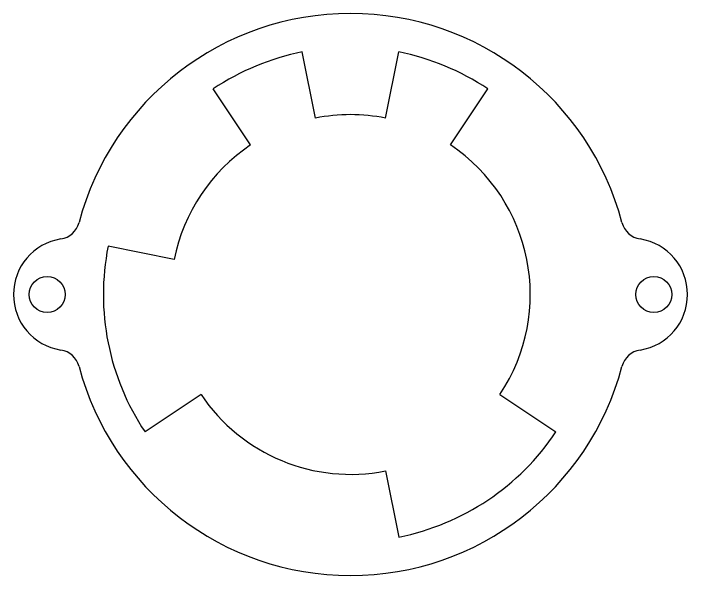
# Model space of a CAD drawing. Header units: millimetres. Extents: x 20 to 320, y 25 to 75.
# Drawn here: x 180 to 240, y 25 to 75 of the extents above; entities that cross this region are included whole.
import ezdxf

# ---------------------------------------------------------------- set-up
doc = ezdxf.new("R2010")
doc.units = ezdxf.units.MM
doc.layers.get('0').update_dxf_attribs({"lineweight": 25, "true_color": 0x000000})

msp = doc.modelspace()

# ---------------------------------------------------------------- linework, layer by layer
at = {"color": 1, "true_color": 0xff0000}
for p, q in [((206.879, 65.693), (205.708, 71.577)), ((213.121, 65.693), (214.292, 71.577)), ((201.111, 63.304), (197.777, 68.292)), ((218.889, 63.304), (222.223, 68.292)), ((194.307, 53.121), (188.423, 54.292)), ((196.696, 41.111), (191.708, 37.777)), ((223.304, 41.111), (228.292, 37.777)), ((213.121, 34.307), (214.292, 28.423))]:
    msp.add_line(p, q, dxfattribs=at)
for centre in [(183, 50), (237, 50)]:
    msp.add_circle(centre, 1.6, dxfattribs=at)
for centre, radius, start, end in [((210, 50), 25, 14.83511, 165.16489), ((210, 50), 22, 101.25, 123.75), ((210, 50), 22, 56.25, 78.75), ((210, 50), 16, 78.75, 101.25), ((210, 50), 16, 123.75, 168.75), ((210, 50), 16, 326.25, 56.25), ((183.9, 56.913), 2, 279.0411, 345.16489), ((236.1, 56.913), 2, 194.83511, 260.9589), ((185, 50), 5, 99.0411, 260.9589), ((235, 50), 5, 279.0411, 80.9589), ((210, 50), 22, 168.75, 213.75), ((183.9, 43.087), 2, 14.83511, 80.9589), ((236.1, 43.087), 2, 99.0411, 165.16489), ((210, 50), 25, 194.83511, 345.16489), ((210, 50), 16, 213.75, 281.25), ((210, 50), 22, 281.25, 326.25)]:
    msp.add_arc(centre, radius, start, end, dxfattribs=at)

doc.saveas('drawing.dxf')
